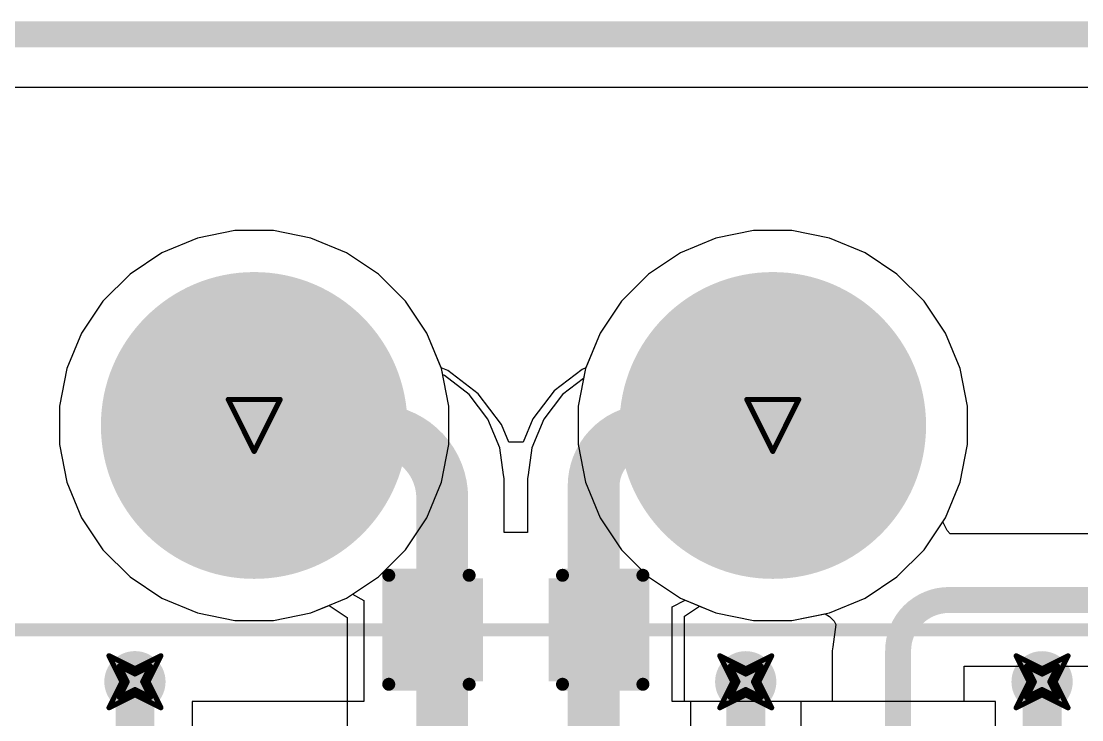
# Model space of a CAD drawing. Header units: inches. Extents: x -2 to 5376, y -4 to 5426.
# Drawn here: x 77.88 to 88.27, y 89.8 to 96.64 of the extents above; entities that cross this region are included whole.
import ezdxf

# ---------------------------------------------------------------- set-up
doc = ezdxf.new("R2010")
doc.units = ezdxf.units.IN
for name, color, linetype in [('Board Outline', 216, 'Continuous'), ('Bottom Layer', 5, 'Continuous'), ('Bottom Overlay', 54, 'Continuous'), ('Bottom Paste', 16, 'Continuous'), ('Bottom Solder', 6, 'Continuous'), ('Drill Drawing', 1, 'Continuous'), ('Layer 1', 16, 'Continuous'), ('Layer 2', 76, 'Continuous'), ('Multi-Layer', 9, 'Continuous'), ('Pad Holes', 156, 'Continuous'), ('Top Layer', 1, 'Continuous'), ('Top Overlay', 2, 'Continuous'), ('Top Solder', 216, 'Continuous'), ('Via Holes', 16, 'Continuous')]:
    doc.layers.add(name, color=color, linetype=linetype)

# ---------------------------------------------------------------- blocks, each defined once
blk = doc.blocks.new('C___0603_B_121')
at = {"layer": 'Bottom Layer'}
for points in [[(-1.143, -0.4445), (-1.143, 0.4445), (-0.3809999999999999, 0.4445), (-0.3809999999999999, -0.4445)], [(0.3809999999999999, -0.4445), (0.3809999999999999, 0.4445), (1.143, 0.4445), (1.143, -0.4445)]]:
    blk.add_hatch(color=5, dxfattribs=at).paths.add_polyline_path(points)
at = {"layer": 'Bottom Paste'}
for points in [[(-1.143, -0.4445), (-1.143, 0.4445), (-0.3809999999999999, 0.4445), (-0.3809999999999999, -0.4445)], [(0.3809999999999999, -0.4445), (0.3809999999999999, 0.4445), (1.143, 0.4445), (1.143, -0.4445)]]:
    blk.add_hatch(color=16, dxfattribs=at).paths.add_polyline_path(points)
at = {"layer": 'Bottom Solder'}
for points in [[(-1.20299988, -0.50449988), (-1.20299988, 0.50449988), (-0.3210001199999999, 0.50449988), (-0.3210001199999999, -0.50449988)], [(0.3210001199999999, -0.50449988), (0.3210001199999999, 0.50449988), (1.20299988, 0.50449988), (1.20299988, -0.50449988)]]:
    blk.add_hatch(color=6, dxfattribs=at).paths.add_polyline_path(points)
at = {"layer": 'Bottom Overlay'}
for points in [[(-1.2446, 0.5334, 0.127, 0.127, 0), (-0.4571999999999999, 0.5334, 0.127, 0.127, 0)], [(-1.2446, -0.5334, 0.127, 0.127, 0), (-1.2446, 0.5334, 0.127, 0.127, 0)], [(0.4571999999999999, 0.5334, 0.127, 0.127, 0), (1.2446, 0.5334, 0.127, 0.127, 0)], [(1.2446, -0.5334, 0.127, 0.127, 0), (1.2446, 0.5334, 0.127, 0.127, 0)], [(-1.2446, -0.5334, 0.127, 0.127, 0), (-0.4571999999999999, -0.5334, 0.127, 0.127, 0)], [(0.4571999999999999, -0.5334, 0.127, 0.127, 0), (1.2446, -0.5334, 0.127, 0.127, 0)]]:
    blk.add_lwpolyline(points, format="xyseb", dxfattribs=at)
for points in [[(-1.27635, 0.5334, 0.0635, 0.0635, 1), (-1.21285, 0.5334, 0.0635, 0.0635, 1)], [(-1.27635, 0.5334, 0.0635, 0.0635, 1), (-1.21285, 0.5334, 0.0635, 0.0635, 1)], [(-0.4889499999999999, 0.5334, 0.0635, 0.0635, 1), (-0.42545, 0.5334, 0.0635, 0.0635, 1)], [(0.42545, 0.5334, 0.0635, 0.0635, 1), (0.4889499999999999, 0.5334, 0.0635, 0.0635, 1)], [(1.21285, 0.5334, 0.0635, 0.0635, 1), (1.27635, 0.5334, 0.0635, 0.0635, 1)], [(1.21285, 0.5334, 0.0635, 0.0635, 1), (1.27635, 0.5334, 0.0635, 0.0635, 1)], [(-1.27635, -0.5334, 0.0635, 0.0635, 1), (-1.21285, -0.5334, 0.0635, 0.0635, 1)], [(-1.27635, -0.5334, 0.0635, 0.0635, 1), (-1.21285, -0.5334, 0.0635, 0.0635, 1)], [(-0.4889499999999999, -0.5334, 0.0635, 0.0635, 1), (-0.42545, -0.5334, 0.0635, 0.0635, 1)], [(0.42545, -0.5334, 0.0635, 0.0635, 1), (0.4889499999999999, -0.5334, 0.0635, 0.0635, 1)], [(1.21285, -0.5334, 0.0635, 0.0635, 1), (1.27635, -0.5334, 0.0635, 0.0635, 1)], [(1.21285, -0.5334, 0.0635, 0.0635, 1), (1.27635, -0.5334, 0.0635, 0.0635, 1)]]:
    blk.add_lwpolyline(points, format="xyseb", close=True, dxfattribs=at)
blk = doc.blocks.new('DB2ERM_5_08_12P_GN_128')
at = {"layer": 'Bottom Layer'}
h = blk.add_hatch(color=5, dxfattribs=at)
edge = h.paths.add_edge_path()
edge.add_arc((-17.77999746, 0), 1.3999972, 0, 360)
h = blk.add_hatch(color=5, dxfattribs=at)
edge = h.paths.add_edge_path()
edge.add_arc((-12.7, 0), 1.3999972, 0, 360)
at = {"layer": 'Bottom Solder'}
h = blk.add_hatch(color=6, dxfattribs=at)
edge = h.paths.add_edge_path()
edge.add_arc((-17.77999746, 0), 1.5015972, 0, 360)
h = blk.add_hatch(color=6, dxfattribs=at)
edge = h.paths.add_edge_path()
edge.add_arc((-12.7, 0), 1.5015972, 0, 360)
at = {"layer": 'Layer 1'}
h = blk.add_hatch(color=16, dxfattribs=at)
edge = h.paths.add_edge_path()
edge.add_arc((-17.77999746, 0), 1.3999972, 0, 360)
h = blk.add_hatch(color=16, dxfattribs=at)
edge = h.paths.add_edge_path()
edge.add_arc((-12.7, 0), 1.3999972, 0, 360)
at = {"layer": 'Layer 2'}
h = blk.add_hatch(color=76, dxfattribs=at)
edge = h.paths.add_edge_path()
edge.add_arc((-17.77999746, 0), 1.3999972, 0, 360)
h = blk.add_hatch(color=76, dxfattribs=at)
edge = h.paths.add_edge_path()
edge.add_arc((-12.7, 0), 1.3999972, 0, 360)
at = {"layer": 'Multi-Layer'}
h = blk.add_hatch(color=9, dxfattribs=at)
edge = h.paths.add_edge_path()
edge.add_arc((-17.77999746, 0), 1.3999972, 0, 360)
h = blk.add_hatch(color=9, dxfattribs=at)
edge = h.paths.add_edge_path()
edge.add_arc((-12.7, 0), 1.3999972, 0, 360)
at = {"layer": 'Pad Holes'}
h = blk.add_hatch(color=7, dxfattribs=at)
edge = h.paths.add_edge_path()
edge.add_arc((-17.77999746, 0), 0.9500107999999999, 0, 360)
h = blk.add_hatch(color=7, dxfattribs=at)
edge = h.paths.add_edge_path()
edge.add_arc((-12.7, 0), 0.9500107999999999, 0, 360)
at = {"layer": 'Top Layer'}
h = blk.add_hatch(color=1, dxfattribs=at)
edge = h.paths.add_edge_path()
edge.add_arc((-17.77999746, 0), 1.3999972, 0, 360)
h = blk.add_hatch(color=1, dxfattribs=at)
edge = h.paths.add_edge_path()
edge.add_arc((-12.7, 0), 1.3999972, 0, 360)
at = {"layer": 'Top Solder'}
h = blk.add_hatch(color=216, dxfattribs=at)
edge = h.paths.add_edge_path()
edge.add_arc((-17.77999746, 0), 1.5015972, 0, 360)
h = blk.add_hatch(color=216, dxfattribs=at)
edge = h.paths.add_edge_path()
edge.add_arc((-12.7, 0), 1.5015972, 0, 360)
at = {"layer": 'Top Overlay'}
blk.add_lwpolyline([(35.6362, 1.999996, 0.127, 0.127, 0), (-35.6362, 1.999996, 0.127, 0.127, 0)], format="xyseb", dxfattribs=at)

msp = doc.modelspace()

# ---------------------------------------------------------------- hatches: boundary and pattern name
at = {"layer": 'Bottom Layer'}
h = msp.add_hatch(color=5, dxfattribs=at)
edge = h.paths.add_edge_path()
edge.add_arc((78.99697942, 90.17060706), 0.2999994, 0, 360)
h = msp.add_hatch(color=5, dxfattribs=at)
edge = h.paths.add_edge_path()
edge.add_arc((84.97983258, 90.16999999999999), 0.2999994, 0, 360)
h = msp.add_hatch(color=5, dxfattribs=at)
edge = h.paths.add_edge_path()
edge.add_arc((87.88292049999998, 90.16999999999999), 0.2999994, 0, 360)
at = {"layer": 'Layer 1'}
h = msp.add_hatch(color=16, dxfattribs=at)
edge = h.paths.add_edge_path()
edge.add_arc((78.99697942, 90.17060706), 0.2999994, 0, 360)
h = msp.add_hatch(color=16, dxfattribs=at)
edge = h.paths.add_edge_path()
edge.add_arc((84.97983258, 90.16999999999999), 0.2999994, 0, 360)
h = msp.add_hatch(color=16, dxfattribs=at)
edge = h.paths.add_edge_path()
edge.add_arc((87.88292049999998, 90.16999999999999), 0.2999994, 0, 360)
at = {"layer": 'Layer 2'}
h = msp.add_hatch(color=76, dxfattribs=at)
edge = h.paths.add_edge_path()
edge.add_arc((78.99697942, 90.17060706), 0.2999994, 0, 360)
h = msp.add_hatch(color=76, dxfattribs=at)
edge = h.paths.add_edge_path()
edge.add_arc((84.97983258, 90.16999999999999), 0.2999994, 0, 360)
h = msp.add_hatch(color=76, dxfattribs=at)
edge = h.paths.add_edge_path()
edge.add_arc((87.88292049999998, 90.16999999999999), 0.2999994, 0, 360)
at = {"layer": 'Top Layer'}
h = msp.add_hatch(color=1, dxfattribs=at)
edge = h.paths.add_edge_path()
edge.add_arc((78.99697942, 90.17060706), 0.2999994, 0, 360)
h = msp.add_hatch(color=1, dxfattribs=at)
edge = h.paths.add_edge_path()
edge.add_arc((84.97983258, 90.16999999999999), 0.2999994, 0, 360)
h = msp.add_hatch(color=1, dxfattribs=at)
edge = h.paths.add_edge_path()
edge.add_arc((87.88292049999998, 90.16999999999999), 0.2999994, 0, 360)
at = {"layer": 'Via Holes'}
h = msp.add_hatch(color=7, dxfattribs=at)
edge = h.paths.add_edge_path()
edge.add_arc((78.99697942, 90.17060706), 0.1499997, 0, 360)
h = msp.add_hatch(color=7, dxfattribs=at)
edge = h.paths.add_edge_path()
edge.add_arc((84.97983258, 90.16999999999999), 0.1499997, 0, 360)
h = msp.add_hatch(color=7, dxfattribs=at)
edge = h.paths.add_edge_path()
edge.add_arc((87.88292049999998, 90.16999999999999), 0.1499997, 0, 360)

# ---------------------------------------------------------------- linework, layer by layer
at = {"layer": 'Board Outline'}
msp.add_lwpolyline([(1.4780133, 96.50917452, 0.254, 0.254, 0), (135.3820127, 96.50917452, 0.254, 0.254, 0)], format="xyseb", dxfattribs=at)
at = {"layer": 'Bottom Layer'}
for p, q in [((29.972, 95.9912355), (109.0544809, 95.9912355)), ((79.97710445999999, 94.58722256), (79.60848442, 94.51390038)), ((80.35294825999999, 94.58722256), (79.97710445999999, 94.58722256)), ((80.7215683, 94.51390038), (80.35294825999999, 94.58722256)), ((85.05710192, 94.58722256), (84.68848188, 94.51390038)), ((85.43294571999999, 94.58722256), (85.05710192, 94.58722256)), ((85.80156576, 94.51390038), (85.43294571999999, 94.58722256)), ((79.60848442, 94.51390038), (79.26125117999999, 94.37007034)), ((81.06880154, 94.37007034), (80.7215683, 94.51390038)), ((84.68848188, 94.51390038), (84.34124864, 94.37007034)), ((86.148799, 94.37007034), (85.80156576, 94.51390038)), ((79.26125117999999, 94.37007034), (78.94874736, 94.16126455999999)), ((81.38130536, 94.16126455999999), (81.06880154, 94.37007034)), ((84.34124864, 94.37007034), (84.02874482, 94.16126455999999)), ((86.46130282, 94.16126455999999), (86.148799, 94.37007034)), ((78.94874736, 94.16126455999999), (78.68298716, 93.89550435999999)), ((81.64706556, 93.89550435999999), (81.38130536, 94.16126455999999)), ((84.02874482, 94.16126455999999), (83.76298462, 93.89550435999999)), ((86.72706302, 93.89550435999999), (86.46130282, 94.16126455999999)), ((78.68298716, 93.89550435999999), (78.47418138, 93.58300054)), ((81.85587134, 93.58300054), (81.64706556, 93.89550435999999)), ((83.76298462, 93.89550435999999), (83.55417883999999, 93.58300054)), ((86.9358688, 93.58300054), (86.72706302, 93.89550435999999)), ((78.47418138, 93.58300054), (78.33035133999999, 93.23576729999999)), ((81.99970137999999, 93.23576729999999), (81.85587134, 93.58300054)), ((83.55417883999999, 93.58300054), (83.4103488, 93.23576729999999)), ((87.07969883999999, 93.23576729999999), (86.9358688, 93.58300054)), ((78.33035133999999, 93.23576729999999), (78.25702915999999, 92.86714726)), ((82.01180194, 93.17492668), (81.99970137999999, 93.23576729999999)), ((83.4103488, 93.23576729999999), (83.39127593999999, 93.13987976)), ((87.15302102, 92.86714726), (87.07969883999999, 93.23576729999999)), ((82.02838052, 93.16806106), (82.01180194, 93.17492668)), ((82.26974401999999, 92.98285949999999), (82.02838052, 93.16806106)), ((83.39127593999999, 93.13987976), (83.1866383, 92.98285949999999)), ((82.45494558, 92.741496), (82.26974401999999, 92.98285949999999)), ((83.1866383, 92.98285949999999), (83.00143673999999, 92.741496)), ((78.25702915999999, 92.86714726), (78.25702915999999, 92.49130346)), ((87.15302102, 92.49130346), (87.15302102, 92.86714726)), ((82.57136901999999, 92.46042722), (82.45494558, 92.741496)), ((83.00143673999999, 92.741496), (82.8850133, 92.46042722)), ((78.25702915999999, 92.49130346), (78.33035133999999, 92.12268341999999)), ((87.07969883999999, 92.12268341999999), (87.15302102, 92.49130346)), ((82.60624068, 92.19554331999998), (82.57136901999999, 92.46042722)), ((82.8850133, 92.46042722), (82.85014163999999, 92.19554331999998)), ((82.61355079999998, 92.15879967999999), (82.60624068, 92.19554331999998)), ((82.61355079999998, 91.63172936), (82.61355079999998, 92.15879967999999)), ((82.85014163999999, 92.19554331999998), (82.84283151999999, 92.15879967999999)), ((82.84283151999999, 92.15879967999999), (82.84283151999999, 91.69009602)), ((78.33035133999999, 92.12268341999999), (78.47418138, 91.77545017999999)), ((86.9358688, 91.77545017999999), (87.07969883999999, 92.12268341999999)), ((78.47418138, 91.77545017999999), (78.68298716, 91.46294635999999)), ((86.72706302, 91.46294635999999), (86.9358688, 91.77545017999999)), ((82.84266896, 91.63172936), (82.61355079999998, 91.63172936)), ((82.84283151999999, 91.69009602), (82.84266896, 91.68927814)), ((82.84266896, 91.68927814), (82.84266896, 91.63172936)), ((78.68298716, 91.46294635999999), (78.94874736, 91.19718615999999)), ((86.46130282, 91.19718615999999), (86.72706302, 91.46294635999999)), ((78.94874736, 91.19718615999999), (79.26125117999999, 90.98838038)), ((86.148799, 90.98838038), (86.46130282, 91.19718615999999)), ((79.26125117999999, 90.98838038), (79.60848442, 90.84455034)), ((80.7215683, 90.84455034), (80.89930734, 90.91817224)), ((80.89930734, 90.91817224), (81.07710988, 90.79937136)), ((84.37910988, 90.81268096), (84.5269455, 90.91146155999999)), ((84.5269455, 90.91146155999999), (84.68848188, 90.84455034)), ((85.80156576, 90.84455034), (86.148799, 90.98838038)), ((79.60848442, 90.84455034), (79.97710445999999, 90.77122815999999)), ((80.35294825999999, 90.77122815999999), (80.7215683, 90.84455034)), ((81.07710988, 90.79937136), (81.07710988, 89.72672936)), ((84.37910988, 89.97639357999999), (84.37910988, 90.81268096)), ((84.68848188, 90.84455034), (85.05710192, 90.77122815999999)), ((85.43294571999999, 90.77122815999999), (85.80156576, 90.84455034)), ((79.97710445999999, 90.77122815999999), (80.35294825999999, 90.77122815999999)), ((85.05710192, 90.77122815999999), (85.43294571999999, 90.77122815999999)), ((85.52020234, 89.97639357999999), (84.37910988, 89.97639357999999)), ((87.42520234, 89.97700063999999), (85.52020234, 89.97700063999999)), ((85.52020234, 89.97700063999999), (85.52020234, 89.97639357999999)), ((87.42520234, 88.19900064), (87.42520234, 89.97700063999999))]:
    msp.add_line(p, q, dxfattribs=at)
for points in [[(80.16502636, 92.67922535999999, 0.254, 0.254, 0), (81.44568419999999, 92.67922535999999, 0.254, 0.254, 0)], [(81.44568419999999, 92.67922535999999, 0.254, 0.254, -0.4142135623730951), (81.96610987999999, 92.15879967999999, 0.254, 0.254, 0)], [(83.49027244, 92.15879967999999, 0.254, 0.254, -0.4142135623730951), (84.01069812, 92.67922535999999, 0.254, 0.254, 0)], [(84.01069812, 92.67922535999999, 0.254, 0.254, 0), (85.24502382, 92.67922535999999, 0.254, 0.254, 0)], [(81.96610987999999, 90.67922936, 0.254, 0.254, 0), (81.96610987999999, 92.15879967999999, 0.254, 0.254, 0)], [(83.49027244, 91.68927814, 0.254, 0.254, 0), (83.49027244, 92.15879967999999, 0.254, 0.254, 0)], [(83.49010987999999, 91.68927814, 0.254, 0.254, 0), (83.49027244, 91.68927814, 0.254, 0.254, 0)], [(83.49010987999999, 90.67922936, 0.254, 0.254, 0), (83.49010987999999, 91.68927814, 0.254, 0.254, 0)], [(81.96735956, 86.71587178, 0.254, 0.254, 0), (81.96735956, 90.67797967999999, 0.254, 0.254, 0)]]:
    msp.add_lwpolyline(points, format="xyseb", dxfattribs=at)
for points in [[(80.10152636, 92.67922535999999, 0.127, 0.127, 1), (80.22852636, 92.67922535999999, 0.127, 0.127, 1)], [(81.3821842, 92.67922535999999, 0.127, 0.127, 1), (81.5091842, 92.67922535999999, 0.127, 0.127, 1)], [(81.3821842, 92.67922535999999, 0.127, 0.127, 1), (81.5091842, 92.67922535999999, 0.127, 0.127, 1)], [(83.94719812, 92.67922535999999, 0.127, 0.127, 1), (84.07419812, 92.67922535999999, 0.127, 0.127, 1)], [(83.94719812, 92.67922535999999, 0.127, 0.127, 1), (84.07419812, 92.67922535999999, 0.127, 0.127, 1)], [(85.18152382, 92.67922535999999, 0.127, 0.127, 1), (85.30852381999999, 92.67922535999999, 0.127, 0.127, 1)], [(81.90260988, 92.15879967999999, 0.127, 0.127, 1), (82.02960988, 92.15879967999999, 0.127, 0.127, 1)], [(81.90260988, 92.15879967999999, 0.127, 0.127, 1), (82.02960988, 92.15879967999999, 0.127, 0.127, 1)], [(83.42677244, 92.15879967999999, 0.127, 0.127, 1), (83.55377244, 92.15879967999999, 0.127, 0.127, 1)], [(83.42677244, 92.15879967999999, 0.127, 0.127, 1), (83.55377244, 92.15879967999999, 0.127, 0.127, 1)], [(83.42660988, 91.68927814, 0.127, 0.127, 1), (83.55360988, 91.68927814, 0.127, 0.127, 1)], [(83.42660988, 91.68927814, 0.127, 0.127, 1), (83.55360988, 91.68927814, 0.127, 0.127, 1)], [(83.42677244, 91.68927814, 0.127, 0.127, 1), (83.55377244, 91.68927814, 0.127, 0.127, 1)], [(83.42677244, 91.68927814, 0.127, 0.127, 1), (83.55377244, 91.68927814, 0.127, 0.127, 1)], [(81.90260988, 90.67922936, 0.127, 0.127, 1), (82.02960988, 90.67922936, 0.127, 0.127, 1)], [(81.90385955999999, 90.67797967999999, 0.127, 0.127, 1), (82.03085956, 90.67797967999999, 0.127, 0.127, 1)], [(83.42660988, 90.67922936, 0.127, 0.127, 1), (83.55360988, 90.67922936, 0.127, 0.127, 1)]]:
    msp.add_lwpolyline(points, format="xyseb", close=True, dxfattribs=at)
at = {"layer": 'Drill Drawing'}
for points in [[(79.91102636, 92.93322536, 0.0508, 0.0508, 0), (80.41902635999999, 92.93322536, 0.0508, 0.0508, 0)], [(79.91102636, 92.93322536, 0.0508, 0.0508, 0), (80.16502636, 92.42522536, 0.0508, 0.0508, 0)], [(80.16502636, 92.42522536, 0.0508, 0.0508, 0), (80.41902635999999, 92.93322536, 0.0508, 0.0508, 0)], [(84.99102382, 92.93322536, 0.0508, 0.0508, 0), (85.49902381999999, 92.93322536, 0.0508, 0.0508, 0)], [(84.99102382, 92.93322536, 0.0508, 0.0508, 0), (85.24502382, 92.42522536, 0.0508, 0.0508, 0)], [(85.24502382, 92.42522536, 0.0508, 0.0508, 0), (85.49902381999999, 92.93322536, 0.0508, 0.0508, 0)], [(78.74297942, 90.42460706, 0.0508, 0.0508, 0), (78.99697942, 90.29760706, 0.0508, 0.0508, 0)], [(78.74297942, 90.42460706, 0.0508, 0.0508, 0), (78.86997941999999, 90.17060706, 0.0508, 0.0508, 0)], [(78.99697942, 90.29760706, 0.0508, 0.0508, 0), (79.25097942, 90.42460706, 0.0508, 0.0508, 0)], [(79.12397942, 90.17060706, 0.0508, 0.0508, 0), (79.25097942, 90.42460706, 0.0508, 0.0508, 0)], [(84.72583257999999, 90.42399999999999, 0.0508, 0.0508, 0), (84.97983258, 90.297, 0.0508, 0.0508, 0)], [(84.72583257999999, 90.42399999999999, 0.0508, 0.0508, 0), (84.85283258, 90.16999999999999, 0.0508, 0.0508, 0)], [(84.97983258, 90.297, 0.0508, 0.0508, 0), (85.23383258, 90.42399999999999, 0.0508, 0.0508, 0)], [(85.10683257999999, 90.16999999999999, 0.0508, 0.0508, 0), (85.23383258, 90.42399999999999, 0.0508, 0.0508, 0)], [(87.62892049999999, 90.42399999999999, 0.0508, 0.0508, 0), (87.88292049999998, 90.297, 0.0508, 0.0508, 0)], [(87.62892049999999, 90.42399999999999, 0.0508, 0.0508, 0), (87.75592049999999, 90.16999999999999, 0.0508, 0.0508, 0)], [(87.88292049999998, 90.297, 0.0508, 0.0508, 0), (88.1369205, 90.42399999999999, 0.0508, 0.0508, 0)], [(88.00992049999999, 90.16999999999999, 0.0508, 0.0508, 0), (88.1369205, 90.42399999999999, 0.0508, 0.0508, 0)], [(78.84457941999999, 90.32300706, 0.0508, 0.0508, 0), (78.99697942, 90.24680706, 0.0508, 0.0508, 0)], [(78.84457941999999, 90.32300706, 0.0508, 0.0508, 0), (78.92077942, 90.17060706, 0.0508, 0.0508, 0)], [(78.99697942, 90.24680706, 0.0508, 0.0508, 0), (79.14937941999999, 90.32300706, 0.0508, 0.0508, 0)], [(79.07317941999999, 90.17060706, 0.0508, 0.0508, 0), (79.14937941999999, 90.32300706, 0.0508, 0.0508, 0)], [(84.82743257999999, 90.3224, 0.0508, 0.0508, 0), (84.97983258, 90.24619999999999, 0.0508, 0.0508, 0)], [(84.82743257999999, 90.3224, 0.0508, 0.0508, 0), (84.90363258, 90.16999999999999, 0.0508, 0.0508, 0)], [(84.97983258, 90.24619999999999, 0.0508, 0.0508, 0), (85.13223258, 90.3224, 0.0508, 0.0508, 0)], [(85.05603258000001, 90.16999999999999, 0.0508, 0.0508, 0), (85.13223258, 90.3224, 0.0508, 0.0508, 0)], [(87.7305205, 90.3224, 0.0508, 0.0508, 0), (87.88292049999998, 90.24619999999999, 0.0508, 0.0508, 0)], [(87.7305205, 90.3224, 0.0508, 0.0508, 0), (87.8067205, 90.16999999999999, 0.0508, 0.0508, 0)], [(87.88292049999998, 90.24619999999999, 0.0508, 0.0508, 0), (88.0353205, 90.3224, 0.0508, 0.0508, 0)], [(87.9591205, 90.16999999999999, 0.0508, 0.0508, 0), (88.0353205, 90.3224, 0.0508, 0.0508, 0)], [(78.74297942, 89.91660705999999, 0.0508, 0.0508, 0), (78.86997941999999, 90.17060706, 0.0508, 0.0508, 0)], [(78.84457941999999, 90.01820706, 0.0508, 0.0508, 0), (78.92077942, 90.17060706, 0.0508, 0.0508, 0)], [(79.07317941999999, 90.17060706, 0.0508, 0.0508, 0), (79.14937941999999, 90.01820706, 0.0508, 0.0508, 0)], [(79.12397942, 90.17060706, 0.0508, 0.0508, 0), (79.25097942, 89.91660705999999, 0.0508, 0.0508, 0)], [(84.72583257999999, 89.916, 0.0508, 0.0508, 0), (84.85283258, 90.16999999999999, 0.0508, 0.0508, 0)], [(84.82743257999999, 90.0176, 0.0508, 0.0508, 0), (84.90363258, 90.16999999999999, 0.0508, 0.0508, 0)], [(85.05603258000001, 90.16999999999999, 0.0508, 0.0508, 0), (85.13223258, 90.0176, 0.0508, 0.0508, 0)], [(85.10683257999999, 90.16999999999999, 0.0508, 0.0508, 0), (85.23383258, 89.916, 0.0508, 0.0508, 0)], [(87.62892049999999, 89.916, 0.0508, 0.0508, 0), (87.75592049999999, 90.16999999999999, 0.0508, 0.0508, 0)], [(87.7305205, 90.0176, 0.0508, 0.0508, 0), (87.8067205, 90.16999999999999, 0.0508, 0.0508, 0)], [(87.9591205, 90.16999999999999, 0.0508, 0.0508, 0), (88.0353205, 90.0176, 0.0508, 0.0508, 0)], [(88.00992049999999, 90.16999999999999, 0.0508, 0.0508, 0), (88.1369205, 89.916, 0.0508, 0.0508, 0)], [(78.84457941999999, 90.01820706, 0.0508, 0.0508, 0), (78.99697942, 90.09440706, 0.0508, 0.0508, 0)], [(78.99697942, 90.09440706, 0.0508, 0.0508, 0), (79.14937941999999, 90.01820706, 0.0508, 0.0508, 0)], [(84.82743257999999, 90.0176, 0.0508, 0.0508, 0), (84.97983258, 90.0938, 0.0508, 0.0508, 0)], [(84.97983258, 90.0938, 0.0508, 0.0508, 0), (85.13223258, 90.0176, 0.0508, 0.0508, 0)], [(87.7305205, 90.0176, 0.0508, 0.0508, 0), (87.88292049999998, 90.0938, 0.0508, 0.0508, 0)], [(87.88292049999998, 90.0938, 0.0508, 0.0508, 0), (88.0353205, 90.0176, 0.0508, 0.0508, 0)], [(78.74297942, 89.91660705999999, 0.0508, 0.0508, 0), (78.99697942, 90.04360706, 0.0508, 0.0508, 0)], [(78.99697942, 90.04360706, 0.0508, 0.0508, 0), (79.25097942, 89.91660705999999, 0.0508, 0.0508, 0)], [(84.72583257999999, 89.916, 0.0508, 0.0508, 0), (84.97983258, 90.04299999999999, 0.0508, 0.0508, 0)], [(84.97983258, 90.04299999999999, 0.0508, 0.0508, 0), (85.23383258, 89.916, 0.0508, 0.0508, 0)], [(87.62892049999999, 89.916, 0.0508, 0.0508, 0), (87.88292049999998, 90.04299999999999, 0.0508, 0.0508, 0)], [(87.88292049999998, 90.04299999999999, 0.0508, 0.0508, 0), (88.1369205, 89.916, 0.0508, 0.0508, 0)]]:
    msp.add_lwpolyline(points, format="xyseb", dxfattribs=at)
for points in [[(79.89832636, 92.93322536, 0.0254, 0.0254, 1), (79.92372636, 92.93322536, 0.0254, 0.0254, 1)], [(79.89832636, 92.93322536, 0.0254, 0.0254, 1), (79.92372636, 92.93322536, 0.0254, 0.0254, 1)], [(80.40632636, 92.93322536, 0.0254, 0.0254, 1), (80.43172636, 92.93322536, 0.0254, 0.0254, 1)], [(80.40632636, 92.93322536, 0.0254, 0.0254, 1), (80.43172636, 92.93322536, 0.0254, 0.0254, 1)], [(84.97832382, 92.93322536, 0.0254, 0.0254, 1), (85.00372381999999, 92.93322536, 0.0254, 0.0254, 1)], [(84.97832382, 92.93322536, 0.0254, 0.0254, 1), (85.00372381999999, 92.93322536, 0.0254, 0.0254, 1)], [(85.48632382, 92.93322536, 0.0254, 0.0254, 1), (85.51172382, 92.93322536, 0.0254, 0.0254, 1)], [(85.48632382, 92.93322536, 0.0254, 0.0254, 1), (85.51172382, 92.93322536, 0.0254, 0.0254, 1)], [(80.15232635999999, 92.42522536, 0.0254, 0.0254, 1), (80.17772636, 92.42522536, 0.0254, 0.0254, 1)], [(80.15232635999999, 92.42522536, 0.0254, 0.0254, 1), (80.17772636, 92.42522536, 0.0254, 0.0254, 1)], [(85.23232381999999, 92.42522536, 0.0254, 0.0254, 1), (85.25772382, 92.42522536, 0.0254, 0.0254, 1)], [(85.23232381999999, 92.42522536, 0.0254, 0.0254, 1), (85.25772382, 92.42522536, 0.0254, 0.0254, 1)], [(78.73027941999999, 90.42460706, 0.0254, 0.0254, 1), (78.75567941999999, 90.42460706, 0.0254, 0.0254, 1)], [(78.73027941999999, 90.42460706, 0.0254, 0.0254, 1), (78.75567941999999, 90.42460706, 0.0254, 0.0254, 1)], [(79.23827942, 90.42460706, 0.0254, 0.0254, 1), (79.26367942, 90.42460706, 0.0254, 0.0254, 1)], [(79.23827942, 90.42460706, 0.0254, 0.0254, 1), (79.26367942, 90.42460706, 0.0254, 0.0254, 1)], [(84.71313257999999, 90.42399999999999, 0.0254, 0.0254, 1), (84.73853258, 90.42399999999999, 0.0254, 0.0254, 1)], [(84.71313257999999, 90.42399999999999, 0.0254, 0.0254, 1), (84.73853258, 90.42399999999999, 0.0254, 0.0254, 1)], [(85.22113258, 90.42399999999999, 0.0254, 0.0254, 1), (85.24653258, 90.42399999999999, 0.0254, 0.0254, 1)], [(85.22113258, 90.42399999999999, 0.0254, 0.0254, 1), (85.24653258, 90.42399999999999, 0.0254, 0.0254, 1)], [(87.6162205, 90.42399999999999, 0.0254, 0.0254, 1), (87.6416205, 90.42399999999999, 0.0254, 0.0254, 1)], [(87.6162205, 90.42399999999999, 0.0254, 0.0254, 1), (87.6416205, 90.42399999999999, 0.0254, 0.0254, 1)], [(88.12422049999999, 90.42399999999999, 0.0254, 0.0254, 1), (88.1496205, 90.42399999999999, 0.0254, 0.0254, 1)], [(88.12422049999999, 90.42399999999999, 0.0254, 0.0254, 1), (88.1496205, 90.42399999999999, 0.0254, 0.0254, 1)], [(78.83187941999999, 90.32300706, 0.0254, 0.0254, 1), (78.85727942, 90.32300706, 0.0254, 0.0254, 1)], [(78.83187941999999, 90.32300706, 0.0254, 0.0254, 1), (78.85727942, 90.32300706, 0.0254, 0.0254, 1)], [(78.98427942, 90.29760706, 0.0254, 0.0254, 1), (79.00967942, 90.29760706, 0.0254, 0.0254, 1)], [(78.98427942, 90.29760706, 0.0254, 0.0254, 1), (79.00967942, 90.29760706, 0.0254, 0.0254, 1)], [(79.13667942, 90.32300706, 0.0254, 0.0254, 1), (79.16207942, 90.32300706, 0.0254, 0.0254, 1)], [(79.13667942, 90.32300706, 0.0254, 0.0254, 1), (79.16207942, 90.32300706, 0.0254, 0.0254, 1)], [(84.81473258, 90.3224, 0.0254, 0.0254, 1), (84.84013258, 90.3224, 0.0254, 0.0254, 1)], [(84.81473258, 90.3224, 0.0254, 0.0254, 1), (84.84013258, 90.3224, 0.0254, 0.0254, 1)], [(84.96713258, 90.297, 0.0254, 0.0254, 1), (84.99253257999999, 90.297, 0.0254, 0.0254, 1)], [(84.96713258, 90.297, 0.0254, 0.0254, 1), (84.99253257999999, 90.297, 0.0254, 0.0254, 1)], [(85.11953258, 90.3224, 0.0254, 0.0254, 1), (85.14493258, 90.3224, 0.0254, 0.0254, 1)], [(85.11953258, 90.3224, 0.0254, 0.0254, 1), (85.14493258, 90.3224, 0.0254, 0.0254, 1)], [(87.71782049999999, 90.3224, 0.0254, 0.0254, 1), (87.7432205, 90.3224, 0.0254, 0.0254, 1)], [(87.71782049999999, 90.3224, 0.0254, 0.0254, 1), (87.7432205, 90.3224, 0.0254, 0.0254, 1)], [(87.8702205, 90.297, 0.0254, 0.0254, 1), (87.89562049999999, 90.297, 0.0254, 0.0254, 1)], [(87.8702205, 90.297, 0.0254, 0.0254, 1), (87.89562049999999, 90.297, 0.0254, 0.0254, 1)], [(88.02262049999999, 90.3224, 0.0254, 0.0254, 1), (88.0480205, 90.3224, 0.0254, 0.0254, 1)], [(88.02262049999999, 90.3224, 0.0254, 0.0254, 1), (88.0480205, 90.3224, 0.0254, 0.0254, 1)], [(78.85727942, 90.17060706, 0.0254, 0.0254, 1), (78.88267942, 90.17060706, 0.0254, 0.0254, 1)], [(78.85727942, 90.17060706, 0.0254, 0.0254, 1), (78.88267942, 90.17060706, 0.0254, 0.0254, 1)], [(78.90807941999999, 90.17060706, 0.0254, 0.0254, 1), (78.93347942, 90.17060706, 0.0254, 0.0254, 1)], [(78.90807941999999, 90.17060706, 0.0254, 0.0254, 1), (78.93347942, 90.17060706, 0.0254, 0.0254, 1)], [(78.98427942, 90.24680706, 0.0254, 0.0254, 1), (79.00967942, 90.24680706, 0.0254, 0.0254, 1)], [(78.98427942, 90.24680706, 0.0254, 0.0254, 1), (79.00967942, 90.24680706, 0.0254, 0.0254, 1)], [(79.06047942, 90.17060706, 0.0254, 0.0254, 1), (79.08587942, 90.17060706, 0.0254, 0.0254, 1)], [(79.06047942, 90.17060706, 0.0254, 0.0254, 1), (79.08587942, 90.17060706, 0.0254, 0.0254, 1)], [(79.11127941999999, 90.17060706, 0.0254, 0.0254, 1), (79.13667942, 90.17060706, 0.0254, 0.0254, 1)], [(79.11127941999999, 90.17060706, 0.0254, 0.0254, 1), (79.13667942, 90.17060706, 0.0254, 0.0254, 1)], [(84.84013258, 90.16999999999999, 0.0254, 0.0254, 1), (84.86553257999999, 90.16999999999999, 0.0254, 0.0254, 1)], [(84.84013258, 90.16999999999999, 0.0254, 0.0254, 1), (84.86553257999999, 90.16999999999999, 0.0254, 0.0254, 1)], [(84.89093258, 90.16999999999999, 0.0254, 0.0254, 1), (84.91633258, 90.16999999999999, 0.0254, 0.0254, 1)], [(84.89093258, 90.16999999999999, 0.0254, 0.0254, 1), (84.91633258, 90.16999999999999, 0.0254, 0.0254, 1)], [(84.96713258, 90.24619999999999, 0.0254, 0.0254, 1), (84.99253257999999, 90.24619999999999, 0.0254, 0.0254, 1)], [(84.96713258, 90.24619999999999, 0.0254, 0.0254, 1), (84.99253257999999, 90.24619999999999, 0.0254, 0.0254, 1)], [(85.04333258, 90.16999999999999, 0.0254, 0.0254, 1), (85.06873257999999, 90.16999999999999, 0.0254, 0.0254, 1)], [(85.04333258, 90.16999999999999, 0.0254, 0.0254, 1), (85.06873257999999, 90.16999999999999, 0.0254, 0.0254, 1)], [(85.09413258, 90.16999999999999, 0.0254, 0.0254, 1), (85.11953258, 90.16999999999999, 0.0254, 0.0254, 1)], [(85.09413258, 90.16999999999999, 0.0254, 0.0254, 1), (85.11953258, 90.16999999999999, 0.0254, 0.0254, 1)], [(87.7432205, 90.16999999999999, 0.0254, 0.0254, 1), (87.7686205, 90.16999999999999, 0.0254, 0.0254, 1)], [(87.7432205, 90.16999999999999, 0.0254, 0.0254, 1), (87.7686205, 90.16999999999999, 0.0254, 0.0254, 1)], [(87.79402049999999, 90.16999999999999, 0.0254, 0.0254, 1), (87.81942049999999, 90.16999999999999, 0.0254, 0.0254, 1)], [(87.79402049999999, 90.16999999999999, 0.0254, 0.0254, 1), (87.81942049999999, 90.16999999999999, 0.0254, 0.0254, 1)], [(87.8702205, 90.24619999999999, 0.0254, 0.0254, 1), (87.89562049999999, 90.24619999999999, 0.0254, 0.0254, 1)], [(87.8702205, 90.24619999999999, 0.0254, 0.0254, 1), (87.89562049999999, 90.24619999999999, 0.0254, 0.0254, 1)], [(87.9464205, 90.16999999999999, 0.0254, 0.0254, 1), (87.97182049999999, 90.16999999999999, 0.0254, 0.0254, 1)], [(87.9464205, 90.16999999999999, 0.0254, 0.0254, 1), (87.97182049999999, 90.16999999999999, 0.0254, 0.0254, 1)], [(87.9972205, 90.16999999999999, 0.0254, 0.0254, 1), (88.02262049999999, 90.16999999999999, 0.0254, 0.0254, 1)], [(87.9972205, 90.16999999999999, 0.0254, 0.0254, 1), (88.02262049999999, 90.16999999999999, 0.0254, 0.0254, 1)], [(78.98427942, 90.09440706, 0.0254, 0.0254, 1), (79.00967942, 90.09440706, 0.0254, 0.0254, 1)], [(78.98427942, 90.09440706, 0.0254, 0.0254, 1), (79.00967942, 90.09440706, 0.0254, 0.0254, 1)], [(84.96713258, 90.0938, 0.0254, 0.0254, 1), (84.99253257999999, 90.0938, 0.0254, 0.0254, 1)], [(84.96713258, 90.0938, 0.0254, 0.0254, 1), (84.99253257999999, 90.0938, 0.0254, 0.0254, 1)], [(87.8702205, 90.0938, 0.0254, 0.0254, 1), (87.89562049999999, 90.0938, 0.0254, 0.0254, 1)], [(87.8702205, 90.0938, 0.0254, 0.0254, 1), (87.89562049999999, 90.0938, 0.0254, 0.0254, 1)], [(78.83187941999999, 90.01820706, 0.0254, 0.0254, 1), (78.85727942, 90.01820706, 0.0254, 0.0254, 1)], [(78.83187941999999, 90.01820706, 0.0254, 0.0254, 1), (78.85727942, 90.01820706, 0.0254, 0.0254, 1)], [(78.98427942, 90.04360706, 0.0254, 0.0254, 1), (79.00967942, 90.04360706, 0.0254, 0.0254, 1)], [(78.98427942, 90.04360706, 0.0254, 0.0254, 1), (79.00967942, 90.04360706, 0.0254, 0.0254, 1)], [(79.13667942, 90.01820706, 0.0254, 0.0254, 1), (79.16207942, 90.01820706, 0.0254, 0.0254, 1)], [(79.13667942, 90.01820706, 0.0254, 0.0254, 1), (79.16207942, 90.01820706, 0.0254, 0.0254, 1)], [(84.81473258, 90.0176, 0.0254, 0.0254, 1), (84.84013258, 90.0176, 0.0254, 0.0254, 1)], [(84.81473258, 90.0176, 0.0254, 0.0254, 1), (84.84013258, 90.0176, 0.0254, 0.0254, 1)], [(84.96713258, 90.04299999999999, 0.0254, 0.0254, 1), (84.99253257999999, 90.04299999999999, 0.0254, 0.0254, 1)], [(84.96713258, 90.04299999999999, 0.0254, 0.0254, 1), (84.99253257999999, 90.04299999999999, 0.0254, 0.0254, 1)], [(85.11953258, 90.0176, 0.0254, 0.0254, 1), (85.14493258, 90.0176, 0.0254, 0.0254, 1)], [(85.11953258, 90.0176, 0.0254, 0.0254, 1), (85.14493258, 90.0176, 0.0254, 0.0254, 1)], [(87.71782049999999, 90.0176, 0.0254, 0.0254, 1), (87.7432205, 90.0176, 0.0254, 0.0254, 1)], [(87.71782049999999, 90.0176, 0.0254, 0.0254, 1), (87.7432205, 90.0176, 0.0254, 0.0254, 1)], [(87.8702205, 90.04299999999999, 0.0254, 0.0254, 1), (87.89562049999999, 90.04299999999999, 0.0254, 0.0254, 1)], [(87.8702205, 90.04299999999999, 0.0254, 0.0254, 1), (87.89562049999999, 90.04299999999999, 0.0254, 0.0254, 1)], [(88.02262049999999, 90.0176, 0.0254, 0.0254, 1), (88.0480205, 90.0176, 0.0254, 0.0254, 1)], [(88.02262049999999, 90.0176, 0.0254, 0.0254, 1), (88.0480205, 90.0176, 0.0254, 0.0254, 1)], [(78.73027941999999, 89.91660705999999, 0.0254, 0.0254, 1), (78.75567941999999, 89.91660705999999, 0.0254, 0.0254, 1)], [(78.73027941999999, 89.91660705999999, 0.0254, 0.0254, 1), (78.75567941999999, 89.91660705999999, 0.0254, 0.0254, 1)], [(79.23827942, 89.91660705999999, 0.0254, 0.0254, 1), (79.26367942, 89.91660705999999, 0.0254, 0.0254, 1)], [(79.23827942, 89.91660705999999, 0.0254, 0.0254, 1), (79.26367942, 89.91660705999999, 0.0254, 0.0254, 1)], [(84.71313257999999, 89.916, 0.0254, 0.0254, 1), (84.73853258, 89.916, 0.0254, 0.0254, 1)], [(84.71313257999999, 89.916, 0.0254, 0.0254, 1), (84.73853258, 89.916, 0.0254, 0.0254, 1)], [(85.22113258, 89.916, 0.0254, 0.0254, 1), (85.24653258, 89.916, 0.0254, 0.0254, 1)], [(85.22113258, 89.916, 0.0254, 0.0254, 1), (85.24653258, 89.916, 0.0254, 0.0254, 1)], [(87.6162205, 89.916, 0.0254, 0.0254, 1), (87.6416205, 89.916, 0.0254, 0.0254, 1)], [(87.6162205, 89.916, 0.0254, 0.0254, 1), (87.6416205, 89.916, 0.0254, 0.0254, 1)], [(88.12422049999999, 89.916, 0.0254, 0.0254, 1), (88.1496205, 89.916, 0.0254, 0.0254, 1)], [(88.12422049999999, 89.916, 0.0254, 0.0254, 1), (88.1496205, 89.916, 0.0254, 0.0254, 1)]]:
    msp.add_lwpolyline(points, format="xyseb", close=True, dxfattribs=at)
at = {"layer": 'Layer 1'}
for p, q in [((3.79741176, 95.9912355), (109.0544809, 95.9912355)), ((79.97710445999999, 94.58722256), (79.60848442, 94.51390038)), ((80.35294825999999, 94.58722256), (79.97710445999999, 94.58722256)), ((80.7215683, 94.51390038), (80.35294825999999, 94.58722256)), ((85.05710192, 94.58722256), (84.68848188, 94.51390038)), ((85.43294571999999, 94.58722256), (85.05710192, 94.58722256)), ((85.80156576, 94.51390038), (85.43294571999999, 94.58722256)), ((79.60848442, 94.51390038), (79.26125117999999, 94.37007034)), ((81.06880154, 94.37007034), (80.7215683, 94.51390038)), ((84.68848188, 94.51390038), (84.34124864, 94.37007034)), ((86.148799, 94.37007034), (85.80156576, 94.51390038)), ((79.26125117999999, 94.37007034), (78.94874736, 94.16126455999999)), ((81.38130536, 94.16126455999999), (81.06880154, 94.37007034)), ((84.34124864, 94.37007034), (84.02874482, 94.16126455999999)), ((86.46130282, 94.16126455999999), (86.148799, 94.37007034)), ((78.94874736, 94.16126455999999), (78.68298716, 93.89550435999999)), ((81.64706556, 93.89550435999999), (81.38130536, 94.16126455999999)), ((84.02874482, 94.16126455999999), (83.76298462, 93.89550435999999)), ((86.72706302, 93.89550435999999), (86.46130282, 94.16126455999999)), ((78.68298716, 93.89550435999999), (78.47418138, 93.58300054)), ((81.85587134, 93.58300054), (81.64706556, 93.89550435999999)), ((83.76298462, 93.89550435999999), (83.55417883999999, 93.58300054)), ((86.9358688, 93.58300054), (86.72706302, 93.89550435999999)), ((78.47418138, 93.58300054), (78.33035133999999, 93.23576729999999)), ((81.99970137999999, 93.23576729999999), (81.85587134, 93.58300054)), ((83.55417883999999, 93.58300054), (83.4103488, 93.23576729999999)), ((87.07969883999999, 93.23576729999999), (86.9358688, 93.58300054)), ((78.33035133999999, 93.23576729999999), (78.25702915999999, 92.86714726)), ((82.07302356, 92.86714726), (81.99970137999999, 93.23576729999999)), ((83.4103488, 93.23576729999999), (83.33702662, 92.86714726)), ((87.15302102, 92.86714726), (87.07969883999999, 93.23576729999999)), ((78.25702915999999, 92.86714726), (78.25702915999999, 92.49130346)), ((82.07302356, 92.49130346), (82.07302356, 92.86714726)), ((83.33702662, 92.86714726), (83.33702662, 92.49130346)), ((87.15302102, 92.49130346), (87.15302102, 92.86714726)), ((78.25702915999999, 92.49130346), (78.33035133999999, 92.12268341999999)), ((81.99970137999999, 92.12268341999999), (82.07302356, 92.49130346)), ((83.33702662, 92.49130346), (83.4103488, 92.12268341999999)), ((87.07969883999999, 92.12268341999999), (87.15302102, 92.49130346)), ((78.33035133999999, 92.12268341999999), (78.47418138, 91.77545017999999)), ((81.85587134, 91.77545017999999), (81.99970137999999, 92.12268341999999)), ((83.4103488, 92.12268341999999), (83.55417883999999, 91.77545017999999)), ((86.9358688, 91.77545017999999), (87.07969883999999, 92.12268341999999)), ((78.47418138, 91.77545017999999), (78.68298716, 91.46294635999999)), ((81.64706556, 91.46294635999999), (81.85587134, 91.77545017999999)), ((83.55417883999999, 91.77545017999999), (83.76298462, 91.46294635999999)), ((86.72706302, 91.46294635999999), (86.9358688, 91.77545017999999)), ((78.68298716, 91.46294635999999), (78.94874736, 91.19718615999999)), ((81.38130536, 91.19718615999999), (81.64706556, 91.46294635999999)), ((83.76298462, 91.46294635999999), (84.02874482, 91.19718615999999)), ((86.46130282, 91.19718615999999), (86.72706302, 91.46294635999999)), ((78.94874736, 91.19718615999999), (79.26125117999999, 90.98838038)), ((81.06880154, 90.98838038), (81.38130536, 91.19718615999999)), ((84.02874482, 91.19718615999999), (84.34124864, 90.98838038)), ((86.148799, 90.98838038), (86.46130282, 91.19718615999999)), ((79.26125117999999, 90.98838038), (79.60848442, 90.84455034)), ((80.7215683, 90.84455034), (81.06880154, 90.98838038)), ((84.34124864, 90.98838038), (84.68848188, 90.84455034)), ((85.80156576, 90.84455034), (86.148799, 90.98838038)), ((79.60848442, 90.84455034), (79.97710445999999, 90.77122815999999)), ((80.35294825999999, 90.77122815999999), (80.7215683, 90.84455034)), ((84.68848188, 90.84455034), (85.05710192, 90.77122815999999)), ((85.43294571999999, 90.77122815999999), (85.80156576, 90.84455034)), ((79.97710445999999, 90.77122815999999), (80.35294825999999, 90.77122815999999)), ((85.05710192, 90.77122815999999), (85.43294571999999, 90.77122815999999))]:
    msp.add_line(p, q, dxfattribs=at)
at = {"layer": 'Layer 2'}
for p, q in [((3.79741176, 95.9912355), (109.0544809, 95.9912355)), ((79.97710445999999, 94.58722256), (79.60848442, 94.51390038)), ((80.35294825999999, 94.58722256), (79.97710445999999, 94.58722256)), ((80.7215683, 94.51390038), (80.35294825999999, 94.58722256)), ((85.05710192, 94.58722256), (84.68848188, 94.51390038)), ((85.43294571999999, 94.58722256), (85.05710192, 94.58722256)), ((85.80156576, 94.51390038), (85.43294571999999, 94.58722256)), ((79.60848442, 94.51390038), (79.26125117999999, 94.37007034)), ((81.06880154, 94.37007034), (80.7215683, 94.51390038)), ((84.68848188, 94.51390038), (84.34124864, 94.37007034)), ((86.148799, 94.37007034), (85.80156576, 94.51390038)), ((79.26125117999999, 94.37007034), (78.94874736, 94.16126455999999)), ((81.38130536, 94.16126455999999), (81.06880154, 94.37007034)), ((84.34124864, 94.37007034), (84.02874482, 94.16126455999999)), ((86.46130282, 94.16126455999999), (86.148799, 94.37007034)), ((78.94874736, 94.16126455999999), (78.68298716, 93.89550435999999)), ((81.64706556, 93.89550435999999), (81.38130536, 94.16126455999999)), ((84.02874482, 94.16126455999999), (83.76298462, 93.89550435999999)), ((86.72706302, 93.89550435999999), (86.46130282, 94.16126455999999)), ((78.68298716, 93.89550435999999), (78.47418138, 93.58300054)), ((81.85587134, 93.58300054), (81.64706556, 93.89550435999999)), ((83.76298462, 93.89550435999999), (83.55417883999999, 93.58300054)), ((86.9358688, 93.58300054), (86.72706302, 93.89550435999999)), ((78.47418138, 93.58300054), (78.33035133999999, 93.23576729999999)), ((81.99970137999999, 93.23576729999999), (81.85587134, 93.58300054)), ((83.55417883999999, 93.58300054), (83.4103488, 93.23576729999999)), ((87.07969883999999, 93.23576729999999), (86.9358688, 93.58300054)), ((78.33035133999999, 93.23576729999999), (78.25702915999999, 92.86714726)), ((82.07302356, 92.86714726), (81.99970137999999, 93.23576729999999)), ((83.4103488, 93.23576729999999), (83.33702662, 92.86714726)), ((87.15302102, 92.86714726), (87.07969883999999, 93.23576729999999)), ((78.25702915999999, 92.86714726), (78.25702915999999, 92.49130346)), ((82.07302356, 92.49130346), (82.07302356, 92.86714726)), ((83.33702662, 92.86714726), (83.33702662, 92.49130346)), ((87.15302102, 92.49130346), (87.15302102, 92.86714726)), ((78.25702915999999, 92.49130346), (78.33035133999999, 92.12268341999999)), ((81.99970137999999, 92.12268341999999), (82.07302356, 92.49130346)), ((83.33702662, 92.49130346), (83.4103488, 92.12268341999999)), ((87.07969883999999, 92.12268341999999), (87.15302102, 92.49130346)), ((78.33035133999999, 92.12268341999999), (78.47418138, 91.77545017999999)), ((81.85587134, 91.77545017999999), (81.99970137999999, 92.12268341999999)), ((83.4103488, 92.12268341999999), (83.55417883999999, 91.77545017999999)), ((86.9358688, 91.77545017999999), (87.07969883999999, 92.12268341999999)), ((78.47418138, 91.77545017999999), (78.68298716, 91.46294635999999)), ((81.64706556, 91.46294635999999), (81.85587134, 91.77545017999999)), ((83.55417883999999, 91.77545017999999), (83.76298462, 91.46294635999999)), ((86.72706302, 91.46294635999999), (86.9358688, 91.77545017999999)), ((78.68298716, 91.46294635999999), (78.94874736, 91.19718615999999)), ((81.38130536, 91.19718615999999), (81.64706556, 91.46294635999999)), ((83.76298462, 91.46294635999999), (84.02874482, 91.19718615999999)), ((86.46130282, 91.19718615999999), (86.72706302, 91.46294635999999)), ((78.94874736, 91.19718615999999), (79.26125117999999, 90.98838038)), ((81.06880154, 90.98838038), (81.38130536, 91.19718615999999)), ((84.02874482, 91.19718615999999), (84.34124864, 90.98838038)), ((86.148799, 90.98838038), (86.46130282, 91.19718615999999)), ((79.26125117999999, 90.98838038), (79.60848442, 90.84455034)), ((80.7215683, 90.84455034), (81.06880154, 90.98838038)), ((84.34124864, 90.98838038), (84.68848188, 90.84455034)), ((85.80156576, 90.84455034), (86.148799, 90.98838038)), ((79.60848442, 90.84455034), (79.97710445999999, 90.77122815999999)), ((80.35294825999999, 90.77122815999999), (80.7215683, 90.84455034)), ((84.68848188, 90.84455034), (85.05710192, 90.77122815999999)), ((85.43294571999999, 90.77122815999999), (85.80156576, 90.84455034)), ((79.97710445999999, 90.77122815999999), (80.35294825999999, 90.77122815999999)), ((85.05710192, 90.77122815999999), (85.43294571999999, 90.77122815999999))]:
    msp.add_line(p, q, dxfattribs=at)
at = {"layer": 'Top Layer'}
for p, q in [((24.765, 95.9912355), (107.26469784, 95.9912355)), ((79.97710445999999, 94.58722256), (79.60848442, 94.51390038)), ((80.35294825999999, 94.58722256), (79.97710445999999, 94.58722256)), ((80.7215683, 94.51390038), (80.35294825999999, 94.58722256)), ((85.05710192, 94.58722256), (84.68848188, 94.51390038)), ((85.43294571999999, 94.58722256), (85.05710192, 94.58722256)), ((85.80156576, 94.51390038), (85.43294571999999, 94.58722256)), ((79.60848442, 94.51390038), (79.26125117999999, 94.37007034)), ((81.06880154, 94.37007034), (80.7215683, 94.51390038)), ((84.68848188, 94.51390038), (84.34124864, 94.37007034)), ((86.148799, 94.37007034), (85.80156576, 94.51390038)), ((79.26125117999999, 94.37007034), (78.94874736, 94.16126455999999)), ((81.38130536, 94.16126455999999), (81.06880154, 94.37007034)), ((84.34124864, 94.37007034), (84.02874482, 94.16126455999999)), ((86.46130282, 94.16126455999999), (86.148799, 94.37007034)), ((78.94874736, 94.16126455999999), (78.68298716, 93.89550435999999)), ((81.64706556, 93.89550435999999), (81.38130536, 94.16126455999999)), ((84.02874482, 94.16126455999999), (83.76298462, 93.89550435999999)), ((86.72706302, 93.89550435999999), (86.46130282, 94.16126455999999)), ((78.68298716, 93.89550435999999), (78.47418138, 93.58300054)), ((81.85587134, 93.58300054), (81.64706556, 93.89550435999999)), ((83.76298462, 93.89550435999999), (83.55417883999999, 93.58300054)), ((86.9358688, 93.58300054), (86.72706302, 93.89550435999999)), ((78.47418138, 93.58300054), (78.33035133999999, 93.23576729999999)), ((81.99660003999999, 93.24325268), (81.85587134, 93.58300054)), ((83.55417883999999, 93.58300054), (83.41348823999999, 93.2433492)), ((87.07969883999999, 93.23576729999999), (86.9358688, 93.58300054)), ((78.33035133999999, 93.23576729999999), (78.25702915999999, 92.86714726)), ((82.06157324, 93.21634138), (81.99660003999999, 93.24325268)), ((82.35974384, 92.98754579999999), (82.06157324, 93.21634138)), ((83.37664299999999, 93.22808634), (83.10333392, 93.0183687)), ((83.41348823999999, 93.2433492), (83.37664299999999, 93.22808634)), ((87.15302102, 92.86714726), (87.07969883999999, 93.23576729999999)), ((82.58853942, 92.6893752), (82.35974384, 92.98754579999999)), ((83.10333392, 93.0183687), (82.89361628, 92.74505708)), ((78.25702915999999, 92.86714726), (78.25702915999999, 92.49130346)), ((87.15302102, 92.49130346), (87.15302102, 92.86714726)), ((82.66081258, 92.5148899), (82.58853942, 92.6893752)), ((82.89361628, 92.74505708), (82.79827737999999, 92.5148899)), ((78.25702915999999, 92.49130346), (78.33035133999999, 92.12268341999999)), ((82.79827737999999, 92.5148899), (82.66081258, 92.5148899)), ((87.07969883999999, 92.12268341999999), (87.15302102, 92.49130346)), ((78.33035133999999, 92.12268341999999), (78.47418138, 91.77545017999999)), ((86.9358688, 91.77545017999999), (87.07969883999999, 92.12268341999999)), ((78.47418138, 91.77545017999999), (78.68298716, 91.46294635999999)), ((86.90919118, 91.73552391999999), (86.9358688, 91.77545017999999)), ((86.9538266, 91.65022309999999), (86.90919118, 91.73552391999999)), ((86.98357, 91.61824195999999), (86.9538266, 91.65022309999999)), ((88.60451671999999, 91.61824195999999), (86.98357, 91.61824195999999)), ((78.68298716, 91.46294635999999), (78.94874736, 91.19718615999999)), ((78.94874736, 91.19718615999999), (79.26125117999999, 90.98838038)), ((81.06880154, 90.98838038), (81.12652557999999, 91.02695028)), ((81.12652557999999, 91.02695028), (81.23852941999999, 90.96707994)), ((79.26125117999999, 90.98838038), (79.60848442, 90.84455034)), ((80.7215683, 90.84455034), (81.06880154, 90.98838038)), ((81.23852941999999, 90.96707994), (81.23852941999999, 89.97679744)), ((84.25868593999999, 90.90500742), (84.38568848, 90.969973)), ((84.25868593999999, 89.97700063999999), (84.25868593999999, 90.90500742)), ((84.38568848, 90.969973), (84.68848188, 90.84455034)), ((79.60848442, 90.84455034), (79.97710445999999, 90.77122815999999)), ((80.35294825999999, 90.77122815999999), (80.7215683, 90.84455034)), ((84.68848188, 90.84455034), (85.05710192, 90.77122815999999)), ((85.43294571999999, 90.77122815999999), (85.75716402, 90.83571876)), ((85.75716402, 90.83571876), (85.8008063, 90.80904367999999)), ((85.8008063, 90.80904367999999), (85.84472543999999, 90.76433205999999)), ((79.97710445999999, 90.77122815999999), (80.35294825999999, 90.77122815999999)), ((85.05710192, 90.77122815999999), (85.43294571999999, 90.77122815999999)), ((85.86204824, 90.73213756), (85.8331405, 90.51255456)), ((85.84472543999999, 90.76433205999999), (85.86204824, 90.73213756)), ((85.8331405, 90.51255456), (85.82526142, 90.47294326)), ((85.82526142, 90.47294326), (85.82526142, 89.97700063999999)), ((87.12014325999999, 89.97700063999999), (87.12014325999999, 90.32336011999999)), ((87.12014325999999, 90.32336011999999), (88.68763822, 90.32336011999999)), ((81.05460547999999, 89.97659423999998), (79.55737708, 89.97659423999998)), ((79.55737708, 89.97659423999998), (79.55737708, 88.45300064)), ((81.23852941999999, 89.97679744), (81.05460547999999, 89.97679744)), ((81.05460547999999, 89.97679744), (81.05460547999999, 89.97659423999998)), ((84.44260987999999, 89.97700063999999), (84.25868593999999, 89.97700063999999)), ((84.44260987999999, 88.45239357999999), (84.44260987999999, 89.97700063999999)), ((85.82526142, 89.97700063999999), (85.52020234, 89.97700063999999)), ((85.52020234, 89.97700063999999), (85.52020234, 88.45239357999999)), ((87.42520234, 89.97700063999999), (87.12014325999999, 89.97700063999999)), ((87.42520234, 88.45300064), (87.42520234, 89.97700063999999))]:
    msp.add_line(p, q, dxfattribs=at)
for points in [[(80.16502636, 92.67922535999999, 0.508, 0.508, 0), (81.39178285999999, 92.63302021999999, 0.508, 0.508, 0)], [(81.39178285999999, 92.63302276, 0.508, 0.508, -0.3923256570532353), (82.00710547999999, 91.9695265, 0.508, 0.508, 0)], [(83.49010734, 92.08523111999999, 0.508, 0.508, -0.3913196098269008), (83.99346675999999, 92.6299011, 0.508, 0.508, 0)], [(83.99346675999999, 92.62989855999999, 0.508, 0.508, 0), (85.24502382, 92.67922535999999, 0.508, 0.508, 0)], [(83.49010734, 92.08523111999999, 0.508, 0.508, 0), (83.49010987999999, 91.73581856, 0.508, 0.508, 0)], [(82.00710294, 91.9695265, 0.508, 0.508, 0), (82.00710547999999, 91.84906192, 0.508, 0.508, 0)], [(82.00710547999999, 89.08779743999999, 0.508, 0.508, 0), (82.00710547999999, 91.84906192, 0.508, 0.508, 0)], [(83.49010987999999, 89.08800064, 0.508, 0.508, 0), (83.49010987999999, 91.73581856, 0.508, 0.508, 0)], [(86.47270234, 90.47294326, 0.254, 0.254, -0.4142135623730951), (86.97056011999999, 90.97080103999998, 0.254, 0.254, 0)], [(86.97056011999999, 90.97080103999998, 0.254, 0.254, 0), (88.84652537999999, 90.97080103999998, 0.254, 0.254, 0)], [(86.47270234, 89.08800064, 0.254, 0.254, 0), (86.47270234, 90.47294326, 0.254, 0.254, 0)], [(78.99805891999999, 89.08800064, 0.3809999999999999, 0.3809999999999999, 0), (78.99805891999999, 90.17060706, 0.3809999999999999, 0.3809999999999999, 0)], [(84.98091208, 89.08739358, 0.3809999999999999, 0.3809999999999999, 0), (84.98091208, 90.16999999999999, 0.3809999999999999, 0.3809999999999999, 0)], [(87.884, 89.08800064, 0.3809999999999999, 0.3809999999999999, 0), (87.884, 90.16999999999999, 0.3809999999999999, 0.3809999999999999, 0)]]:
    msp.add_lwpolyline(points, format="xyseb", dxfattribs=at)
for points in [[(80.03802636, 92.67922535999999, 0.254, 0.254, 1), (80.29202636, 92.67922535999999, 0.254, 0.254, 1)], [(81.26478286, 92.63302276, 0.254, 0.254, 1), (81.51878285999999, 92.63302276, 0.254, 0.254, 1)], [(81.26478286, 92.63302021999999, 0.254, 0.254, 1), (81.51878285999999, 92.63302021999999, 0.254, 0.254, 1)], [(83.86646676, 92.6299011, 0.254, 0.254, 1), (84.12046676, 92.6299011, 0.254, 0.254, 1)], [(83.86646676, 92.62989855999999, 0.254, 0.254, 1), (84.12046676, 92.62989855999999, 0.254, 0.254, 1)], [(85.11802382, 92.67922535999999, 0.254, 0.254, 1), (85.37202382, 92.67922535999999, 0.254, 0.254, 1)], [(83.36310734, 92.08523111999999, 0.254, 0.254, 1), (83.61710733999999, 92.08523111999999, 0.254, 0.254, 1)], [(83.36310734, 92.08523111999999, 0.254, 0.254, 1), (83.61710733999999, 92.08523111999999, 0.254, 0.254, 1)], [(81.88010294, 91.9695265, 0.254, 0.254, 1), (82.13410293999999, 91.9695265, 0.254, 0.254, 1)], [(81.88010548, 91.9695265, 0.254, 0.254, 1), (82.13410547999999, 91.9695265, 0.254, 0.254, 1)], [(81.88010548, 91.84906192, 0.254, 0.254, 1), (82.13410547999999, 91.84906192, 0.254, 0.254, 1)], [(81.88010548, 91.84906192, 0.254, 0.254, 1), (82.13410547999999, 91.84906192, 0.254, 0.254, 1)], [(83.36310988, 91.73581856, 0.254, 0.254, 1), (83.61710987999999, 91.73581856, 0.254, 0.254, 1)], [(83.36310988, 91.73581856, 0.254, 0.254, 1), (83.61710987999999, 91.73581856, 0.254, 0.254, 1)], [(86.90706012, 90.97080103999998, 0.127, 0.127, 1), (87.03406012, 90.97080103999998, 0.127, 0.127, 1)], [(86.90706012, 90.97080103999998, 0.127, 0.127, 1), (87.03406012, 90.97080103999998, 0.127, 0.127, 1)], [(86.40920234, 90.47294326, 0.127, 0.127, 1), (86.53620233999999, 90.47294326, 0.127, 0.127, 1)], [(86.40920234, 90.47294326, 0.127, 0.127, 1), (86.53620233999999, 90.47294326, 0.127, 0.127, 1)], [(78.90280892, 90.17060706, 0.1905, 0.1905, 1), (79.09330892, 90.17060706, 0.1905, 0.1905, 1)], [(84.88566208, 90.16999999999999, 0.1905, 0.1905, 1), (85.07616207999999, 90.16999999999999, 0.1905, 0.1905, 1)], [(87.78875, 90.16999999999999, 0.1905, 0.1905, 1), (87.97925, 90.16999999999999, 0.1905, 0.1905, 1)]]:
    msp.add_lwpolyline(points, format="xyseb", close=True, dxfattribs=at)

# ---------------------------------------------------------------- block references
at = {"rotation": 180}
msp.add_blockref('DB2ERM_5_08_12P_GN_128', (67.46502636, 92.67922535999999), dxfattribs=at)
msp.add_blockref('C___0603_B_121', (82.72810988, 90.67922936))

doc.saveas('drawing.dxf')
